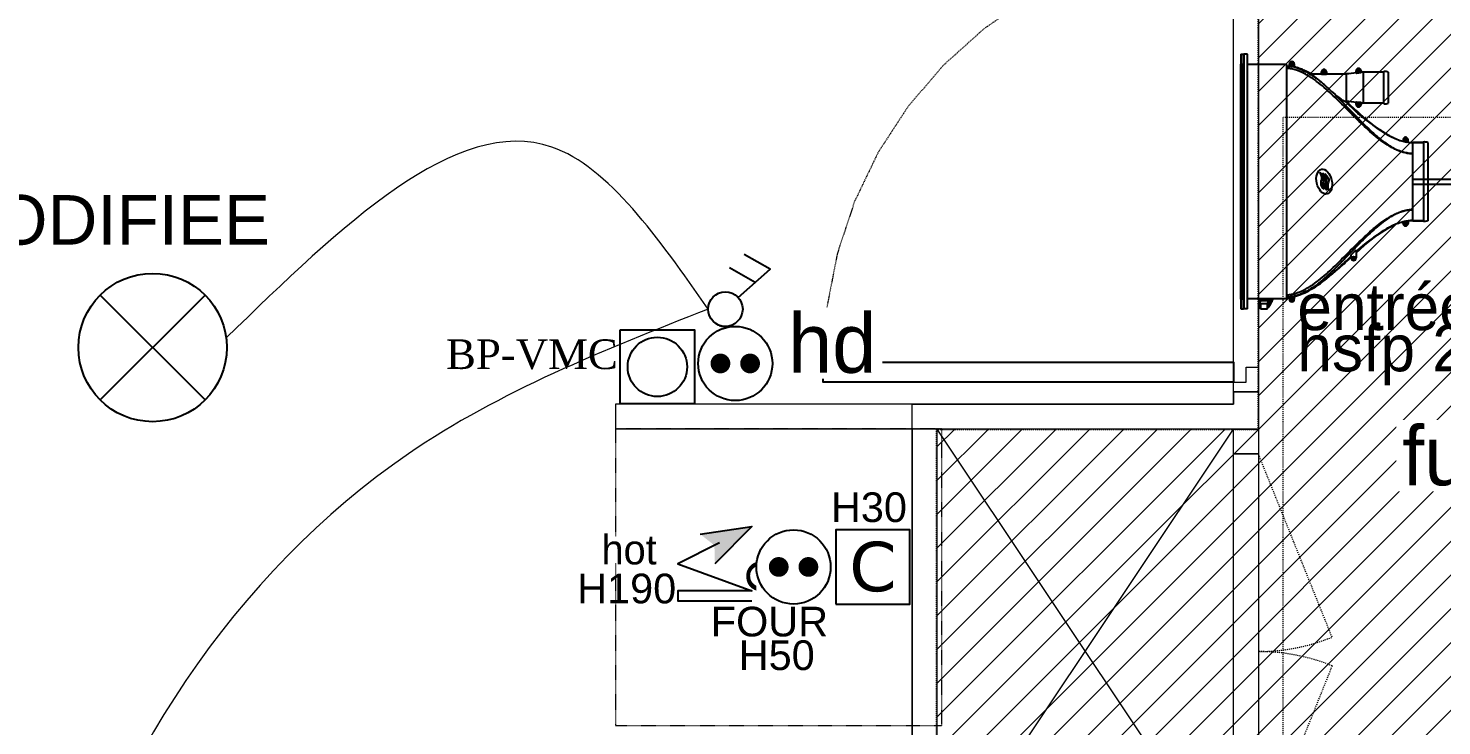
# Model space of a CAD drawing. Header units: centimetres. Extents: x 2191 to 12545, y -680 to 18662.
# Drawn here: x 8549.7 to 8835.6, y 9206.3 to 9347.4 of the extents above; entities that cross this region are included whole.
import ezdxf

# ---------------------------------------------------------------- set-up
doc = ezdxf.new("R2010")
doc.units = ezdxf.units.CM
for name, pattern in [('Style de ligne -1', [0.41664, 0.20828, -0.20836]), ('Style de ligne -13', [0.147638, 0.098425, -0.049213]), ('Style de ligne -18', [0.164042, 0.054681, -0.109361]), ('VW-01', [0.41656, 0.20828, -0.20828])]:
    doc.linetypes.add(name, pattern=pattern)
for name, color, linetype in [('B Faux plafonds', 252, 'Continuous'), ('B Faux plafonds_Hatch', 252, 'Continuous'), ('B Général', 252, 'Continuous'), ('C ANNOTATIONS-prestations', 252, 'Continuous'), ('C ANNOTATIONS-texte', 252, 'Continuous'), ('D SURFACES-shab', 252, 'Continuous'), ('prlm-CHAUFF', 4, 'Continuous'), ('prlm-VMC', 93, 'Continuous')]:
    doc.layers.add(name, color=color, linetype=linetype)
doc.layers.add('prlm-ELEC-CFO', color=1, linetype='Continuous', lineweight=25)
doc.layers.add('prlm-ELEC-SSI', color=6, linetype='Continuous', lineweight=25)
doc.styles.add('Arial', font='arial.ttf')
doc.styles.add('Eurostile', font='Eurosti.TTF')
doc.styles.add('prlm-elec-cfo', font='comic.ttf', dxfattribs={"height": 12})
doc.styles.add('prlm-elec-ssi', font='comic.ttf', dxfattribs={"height": 12})
doc.styles.add('prlm-vmc', font='pala.ttf', dxfattribs={"height": 14})
doc.styles.get("Standard").update_dxf_attribs({"font": 'isocp.shx', "height": 15})

# ---------------------------------------------------------------- blocks, each defined once
blk = doc.blocks.new('xi.PTCE')
at = {"layer": 'prlm-ELEC-CFO', "color": 0}
for points in [[(-10.61, 10.61), (10.61, -10.61)], [(10.61, 10.61), (-10.61, -10.61)]]:
    blk.add_lwpolyline(points, dxfattribs=at)
at = {"layer": 'prlm-ELEC-CFO', "color": 0, "linetype": 'ByBlock'}
blk.add_circle((0, 0), 15, dxfattribs=at)
blk = doc.blocks.new('xi.SF32')
at = {"layer": 'prlm-ELEC-CFO', "color": 0, "flags": 128}
blk.add_lwpolyline([(-7.5, -7.5), (7.5, -7.5), (7.5, 7.5), (-7.5, 7.5)], close=True, dxfattribs=at)
at = {"layer": 'prlm-ELEC-CFO', "color": 0, "linetype": 'ByBlock', "insert": (0, 0), "char_height": 10, "width": 11.36, "attachment_point": 5}
blk.add_mtext('{\\fVerdana|b0|i0|c0|p34;C}', dxfattribs=at)
blk = doc.blocks.new('xi.PCS')
at = {"color": 0, "lineweight": 5}
blk.add_wipeout([(-7.5, -7.5), (7.5, -7.5), (7.5, 7.5), (-7.5, 7.5)], dxfattribs=at).dxf.layer = 'prlm-ELEC-CFO'
at = {"layer": 'prlm-ELEC-CFO', "color": 0, "linetype": 'ByBlock', "lineweight": 5, "const_width": 2}
for points in [[(-4, 0, 1), (-2, 0, 1)], [(2, 0, 1), (4, 0, 1)]]:
    blk.add_lwpolyline(points, format="xyb", close=True, dxfattribs=at)
at = {"layer": 'prlm-ELEC-CFO', "color": 0, "linetype": 'ByBlock', "lineweight": -2}
blk.add_circle((0, 0), 7.5, dxfattribs=at)
blk = doc.blocks.new('xi.hot')
at = {"layer": 'prlm-ELEC-CFO', "lineweight": 5}
blk.add_hatch(color=0, dxfattribs=at).paths.add_polyline_path([(-3, 6), (-0.1, 3.7), (0, 0), (7.5, 7.5)])
at = {"layer": 'prlm-ELEC-CFO', "color": 0}
for points in [[(-3, 6), (7.5, 7.5), (0, 0)], [(0.95, 4.23), (-7.5, 0), (7.5, -5.5), (-7.5, -5.5), (-7.5, -7.5), (7.5, -7.5)]]:
    blk.add_lwpolyline(points, dxfattribs=at)
blk = doc.blocks.new('xi.PCHD')
at = {"color": 0, "lineweight": 5}
blk.add_wipeout([(-7.5, -7.5), (7.5, -7.5), (7.5, 7.5), (-7.5, 7.5)], dxfattribs=at).dxf.layer = 'prlm-ELEC-CFO'
at = {"layer": 'prlm-ELEC-CFO', "color": 0, "linetype": 'ByBlock', "lineweight": 5, "const_width": 2}
for points in [[(-4, 0, 1), (-2, 0, 1)], [(2, 0, 1), (4, 0, 1)]]:
    blk.add_lwpolyline(points, format="xyb", close=True, dxfattribs=at)
at = {"layer": 'prlm-ELEC-CFO', "color": 0, "linetype": 'ByBlock', "lineweight": -2}
blk.add_circle((0, 0), 7.5, dxfattribs=at)
blk = doc.blocks.new('xi.DA')
at = {"layer": 'prlm-ELEC-CFO', "color": 0}
for points in [[(0.61, -1.67), (7.04, 4.05), (1.81, 7.01)], [(4.05, 1.39), (-1.17, 4.34)]]:
    blk.add_lwpolyline(points, dxfattribs=at)
blk.add_circle((-2, -4), 3.5, dxfattribs=at)
blk = doc.blocks.new('xi.bp-vmc-cui')
at = {"layer": 'prlm-VMC', "color": 0, "linetype": 'ByBlock', "lineweight": -2, "flags": 128}
blk.add_lwpolyline([(-7.5, 7.5), (7.5, 7.5), (7.5, -7.5), (-7.5, -7.5)], close=True, dxfattribs=at)
at = {"layer": 'prlm-VMC', "color": 0, "linetype": 'ByBlock', "lineweight": -2}
blk.add_circle((0, 0), 6, dxfattribs=at)
blk = doc.blocks.new('Cuisson')
at = {"layer": 'B Général', "color": 7, "linetype": 'Style de ligne -13', "lineweight": 5, "flags": 128}
blk.add_lwpolyline([(-30, 30), (-30, 36), (30, 36), (30, 30)], dxfattribs=at)
blk.add_lwpolyline([(-30, 30), (30, 30), (30, -30), (-30, -30)], close=True, dxfattribs=at)
at = {"layer": 'B Général', "color": 7, "insert": (0, 0), "char_height": 7.06, "attachment_point": 5, "line_spacing_factor": 0.894142, "style": 'Eurostile'}
blk.add_mtext('C', dxfattribs=at)
blk = doc.blocks.new('PL 60.90')
at = {"layer": 'B Général', "color": 7, "linetype": 'Continuous', "lineweight": 5}
for p, q in [((-42.5, 42.83), (47.5, -17.27)), ((47.5, 42.73), (-42.5, -17.27))]:
    blk.add_line(p, q, dxfattribs=at)
at = {"layer": 'B Général', "color": 7, "linetype": 'Style de ligne -1', "lineweight": 5}
for p, q in [((-0.39, -37.19), (-37.5, -22.27)), ((5.39, -37.19), (42.5, -22.27))]:
    blk.add_line(p, q, dxfattribs=at)
at = {"layer": 'B Général', "color": 7, "linetype": 'Continuous', "lineweight": 5, "flags": 128}
for points in [[(47.5, -17.27), (47.5, 42.73), (-42.5, 42.73), (-42.5, -17.27)], [(-37.5, -17.27), (-37.5, -22.27), (-42.5, -22.27), (-42.5, -17.27)], [(47.5, -17.27), (47.5, -22.27), (42.5, -22.27), (42.5, -17.27)]]:
    blk.add_lwpolyline(points, close=True, dxfattribs=at)
at = {"layer": 'B Général', "color": 252, "linetype": 'Continuous', "lineweight": 5, "true_color": 0x888888, "flags": 128}
blk.add_lwpolyline([(42.5, -17.27), (42.5, -22.27), (-42.5, -22.27), (-42.5, -17.27)], close=True, dxfattribs=at)
at = {"layer": 'B Général', "color": 7, "linetype": 'Style de ligne -1', "lineweight": 5}
for centre, start, end in [((-37.5, -22.27), 338.1056, 0), ((42.5, -22.27), 180, 201.8944)]:
    blk.add_arc(centre, 40, start, end, dxfattribs=at)
at = {"layer": 'B Général', "color": 7, "insert": (-36.73, 22.1), "char_height": 7.059, "attachment_point": 1, "line_spacing_factor": 0.894142, "style": 'Eurostile'}
blk.add_mtext('PL', dxfattribs=at)
at = {"layer": 'C ANNOTATIONS-prestations', "insert": (-36.73, 10.61), "char_height": 4.706, "attachment_point": 4, "line_spacing_factor": 0.894142, "style": 'Eurostile'}
blk.add_mtext('60*90', dxfattribs=at)

msp = doc.modelspace()

# ---------------------------------------------------------------- hatches: boundary and pattern name
at = {"layer": 'B Faux plafonds_Hatch', "linetype": 'Continuous', "lineweight": 5, "true_color": 0xaaaaaa}
h = msp.add_hatch(dxfattribs=at)
h.set_pattern_fill('F_P__SOFFITE', color=253, style=0, pattern_type=2)
h.set_pattern_definition([(45, (8796.643, 9401.087), (-3.52778, 3.30729), [])])
h.paths.add_polyline_path([(8927.47, 9202.42), (9075.05, 9202.43), (9075.05, 9109.43), (8808.38, 9109.34), (8808.38, 9109.34), (8798.5, 9109.34), (8798.5, 9176.34), (8733.49, 9176.34), (8733.49, 9266.34), (8798.5, 9266.34), (8798.5, 9377.42), (8927.29, 9377.42)])

# ---------------------------------------------------------------- linework, layer by layer
at = {"layer": 'B Faux plafonds', "linetype": 'VW-01', "flags": 128}
msp.add_lwpolyline([(8927.47, 9202.42), (9075.05, 9202.43), (9075.05, 9109.43), (8808.38, 9109.34), (8808.38, 9109.34), (8798.5, 9109.34), (8798.5, 9176.34), (8733.49, 9176.34), (8733.49, 9266.34), (8798.5, 9266.34), (8798.5, 9377.42), (8927.29, 9377.42)], close=True, dxfattribs=at)
at = {"layer": 'B Général', "color": 7, "linetype": 'Continuous', "lineweight": 13}
for p, q in [((8793.5, 9273.84), (8793.5, 9271.34)), ((8798.5, 9273.84), (8798.5, 9266.34)), ((8793.5, 9271.34), (8668.49, 9271.34)), ((8798.5, 9266.34), (8668.49, 9266.34)), ((8728.49, 9266.34), (8728.49, 9176.34)), ((8733.49, 9266.34), (8733.49, 9176.34))]:
    msp.add_line(p, q, dxfattribs=at)
at = {"layer": 'B Général', "color": 7, "linetype": 'Continuous', "lineweight": 5}
for p, q in [((8793.5, 9273.84), (8793.5, 9271.34)), ((8793.5, 9273.84), (8798.5, 9273.84)), ((8798.5, 9273.84), (8798.5, 9266.34)), ((8668.49, 9271.34), (8668.49, 9266.34)), ((8793.5, 9271.34), (8668.49, 9271.34)), ((8728.49, 9266.34), (8668.49, 9266.34)), ((8728.49, 9266.34), (8728.49, 9176.34)), ((8733.49, 9266.34), (8733.49, 9176.34)), ((8798.5, 9266.34), (8733.49, 9266.34))]:
    msp.add_line(p, q, dxfattribs=at)
at = {"layer": 'B Général', "linetype": 'Style de ligne -18', "lineweight": 5, "flags": 128}
msp.add_lwpolyline([(8793.5, 9364.84), (8782.67, 9364.12), (8772.02, 9361.95), (8761.74, 9358.37), (8752, 9353.46), (8742.98, 9347.28), (8734.82, 9339.95), (8727.66, 9331.59), (8721.62, 9322.34), (8716.82, 9312.37), (8713.33, 9301.84), (8711.21, 9290.94), (8710.5, 9279.84)], dxfattribs=at)
at = {"layer": 'B Général', "color": 154, "linetype": 'VW-01', "lineweight": 5, "true_color": 0x0053a6, "flags": 128}
msp.add_lwpolyline([(8923.49, 9109.43), (8803.49, 9109.43), (8803.49, 9329.43), (8923.49, 9329.43)], close=True, dxfattribs=at)
at = {"layer": 'B Général', "flags": 128}
msp.add_lwpolyline([(8793.5, 9275.84), (8710.5, 9275.84), (8710.5, 9279.84), (8793.5, 9279.84)], close=True, dxfattribs=at)
at = {"layer": 'B Général', "color": 7, "linetype": 'Continuous', "lineweight": 5, "flags": 128}
msp.add_lwpolyline([(8793.5, 9273.84), (8793.5, 9275.84), (8796, 9275.84), (8796, 9278.84), (8798.5, 9278.84), (8798.5, 9273.84)], close=True, dxfattribs=at)
at = {"layer": 'D SURFACES-shab', "color": 1, "lineweight": 18, "true_color": 0xff0000, "flags": 128}
for points in [[(8429.69, 9115.32), (8714.5, 9115.32), (8714.5, 9176.34), (8728.49, 9176.34), (8728.49, 9206.35), (8728.49, 9206.35), (8728.49, 9271.34), (8793.5, 9271.34), (8793.5, 9692.42), (8429.69, 9692.42), (8429.69, 9301.42), (8429.69, 9301.42), (8429.69, 9235.32), (8429.69, 9235.32)], [(8798.5, 9176.34), (8798.5, 9109.4), (8927.38, 9109.33), (8927.38, 9377.42), (8798.5, 9377.42), (8798.5, 9266.34), (8733.49, 9266.34), (8733.49, 9176.34)]]:
    msp.add_lwpolyline(points, close=True, dxfattribs=at)
at = {"layer": 'prlm-CHAUFF', "ltscale": 50}
for p, q in [((8794.97, 9342.13), (8795.46, 9342.13)), ((8794.97, 9342.13), (8794.97, 9290.63)), ((8795.46, 9290.63), (8795.46, 9342.13)), ((8795.46, 9342.13), (8795.54, 9342.13)), ((8796.27, 9342.13), (8795.54, 9342.13)), ((8795.54, 9342.13), (8795.54, 9290.63)), ((8796.27, 9290.63), (8796.27, 9342.13)), ((8805.22, 9340.34), (8805.32, 9340.34)), ((8805.22, 9340.23), (8805.22, 9340.34)), ((8805.32, 9340.34), (8805.32, 9340.23)), ((8794.98, 9292.63), (8794.98, 9340.13)), ((8794.98, 9340.13), (8794.98, 9292.63)), ((8794.98, 9340.13), (8794.98, 9340.13)), ((8794.98, 9340.11), (8794.98, 9340.13)), ((8794.99, 9340.13), (8794.99, 9292.63)), ((8794.99, 9340.13), (8795.02, 9340.13)), ((8795.02, 9340.07), (8794.99, 9340.13)), ((8795.02, 9292.63), (8795.02, 9340.13)), ((8795.04, 9340.13), (8795.04, 9292.63)), ((8795.04, 9340.13), (8795.08, 9340.13)), ((8795.08, 9340.02), (8795.04, 9340.13)), ((8795.08, 9292.63), (8795.08, 9340.13)), ((8795.11, 9340.13), (8795.11, 9292.63)), ((8795.11, 9340.13), (8795.17, 9340.13)), ((8795.17, 9339.98), (8795.11, 9340.13)), ((8795.17, 9292.63), (8795.17, 9340.13)), ((8795.21, 9340.13), (8795.21, 9292.63)), ((8795.21, 9340.13), (8795.28, 9340.13)), ((8795.28, 9339.93), (8795.21, 9340.13)), ((8795.28, 9292.63), (8795.28, 9340.13)), ((8804.27, 9340.08), (8796.27, 9340.08)), ((8804.27, 9292.68), (8804.27, 9340.08)), ((8804.69, 9339.74), (8804.77, 9339.74)), ((8804.77, 9339.74), (8804.77, 9340.18)), ((8805.12, 9340.13), (8805.12, 9340.23)), ((8805.12, 9340.23), (8805.22, 9340.23)), ((8805.22, 9340.13), (8805.12, 9340.13)), ((8805.22, 9340.03), (8805.22, 9340.13)), ((8805.32, 9340.03), (8805.22, 9340.03)), ((8805.32, 9340.23), (8805.43, 9340.23)), ((8805.43, 9340.13), (8805.32, 9340.13)), ((8805.32, 9340.13), (8805.32, 9340.03)), ((8805.43, 9340.23), (8805.43, 9340.13)), ((8805.77, 9340.18), (8805.77, 9339.57)), ((8809.15, 9338.18), (8811.27, 9338.18)), ((8809.15, 9338.18), (8811.27, 9338.18)), ((8811.27, 9338.03), (8811.27, 9338.58)), ((8812.27, 9338.03), (8811.27, 9338.03)), ((8811.62, 9338.63), (8811.72, 9338.63)), ((8811.62, 9338.53), (8811.62, 9338.63)), ((8811.72, 9338.53), (8811.62, 9338.53)), ((8811.72, 9338.74), (8811.82, 9338.74)), ((8811.72, 9338.63), (8811.72, 9338.74)), ((8811.72, 9338.43), (8811.72, 9338.53)), ((8811.82, 9338.43), (8811.72, 9338.43)), ((8811.82, 9338.74), (8811.82, 9338.63)), ((8811.82, 9338.63), (8811.93, 9338.63)), ((8811.93, 9338.53), (8811.82, 9338.53)), ((8811.82, 9338.53), (8811.82, 9338.43)), ((8811.93, 9338.63), (8811.93, 9338.53)), ((8812.27, 9338.58), (8812.27, 9338.03)), ((8812.27, 9338.18), (8816.27, 9338.18)), ((8812.27, 9338.18), (8816.27, 9338.18)), ((8816.27, 9338.18), (8816.27, 9332.58)), ((8818.27, 9338.23), (8818.27, 9338.78)), ((8818.33, 9338.23), (8818.27, 9338.23)), ((8819.27, 9338.35), (8818.33, 9338.23)), ((8818.62, 9338.73), (8818.62, 9338.83)), ((8818.62, 9338.83), (8818.72, 9338.83)), ((8818.72, 9338.73), (8818.62, 9338.73)), ((8818.72, 9338.94), (8818.82, 9338.94)), ((8818.72, 9338.83), (8818.72, 9338.94)), ((8818.72, 9338.63), (8818.72, 9338.73)), ((8818.82, 9338.63), (8818.72, 9338.63)), ((8818.82, 9338.94), (8818.82, 9338.83)), ((8818.82, 9338.83), (8818.93, 9338.83)), ((8818.82, 9338.73), (8818.82, 9338.63)), ((8818.93, 9338.73), (8818.82, 9338.73)), ((8818.93, 9338.83), (8818.93, 9338.73)), ((8819.27, 9338.78), (8819.27, 9338.35)), ((8819.77, 9332.23), (8819.77, 9338.53)), ((8823.87, 9338.53), (8819.77, 9338.53)), ((8823.87, 9338.53), (8819.77, 9338.53)), ((8823.87, 9332.13), (8823.87, 9338.63)), ((8824.77, 9338.53), (8824.77, 9332.23)), ((8816.12, 9332.58), (8816.27, 9332.58)), ((8816.12, 9332.58), (8818.27, 9330.51)), ((8818.27, 9330.51), (8816.12, 9332.58)), ((8816.12, 9332.58), (8816.27, 9332.58)), ((8818.27, 9332.53), (8818.33, 9332.53)), ((8818.27, 9331.98), (8818.27, 9332.53)), ((8818.33, 9332.53), (8819.27, 9332.42)), ((8818.62, 9331.93), (8818.62, 9332.03)), ((8818.62, 9332.03), (8818.72, 9332.03)), ((8818.72, 9331.93), (8818.62, 9331.93)), ((8818.72, 9332.14), (8818.82, 9332.14)), ((8818.72, 9332.03), (8818.72, 9332.14)), ((8818.72, 9331.83), (8818.72, 9331.93)), ((8818.82, 9331.83), (8818.72, 9331.83)), ((8818.82, 9332.14), (8818.82, 9332.03)), ((8818.82, 9332.03), (8818.93, 9332.03)), ((8818.93, 9331.93), (8818.82, 9331.93)), ((8818.82, 9331.93), (8818.82, 9331.83)), ((8818.93, 9332.03), (8818.93, 9331.93)), ((8819.27, 9332.42), (8819.27, 9331.98)), ((8823.87, 9332.23), (8819.77, 9332.23)), ((8823.87, 9332.23), (8819.77, 9332.23)), ((8824.75, 9325.79), (8824.75, 9325.79)), ((8827.77, 9324.84), (8827.77, 9324.54)), ((8827.77, 9324.54), (8828.45, 9324.34)), ((8828.12, 9324.79), (8828.12, 9324.89)), ((8828.12, 9324.89), (8828.22, 9324.89)), ((8828.22, 9324.79), (8828.12, 9324.79)), ((8828.22, 9325), (8828.32, 9325)), ((8828.22, 9324.89), (8828.22, 9325)), ((8828.22, 9324.68), (8828.22, 9324.79)), ((8828.32, 9324.68), (8828.22, 9324.68)), ((8828.32, 9325), (8828.32, 9324.89)), ((8828.32, 9324.89), (8828.43, 9324.89)), ((8828.32, 9324.79), (8828.32, 9324.68)), ((8828.43, 9324.79), (8828.32, 9324.79)), ((8828.43, 9324.89), (8828.43, 9324.79)), ((8828.77, 9324.29), (8828.45, 9324.34)), ((8828.77, 9324.29), (8828.77, 9324.84)), ((8829.77, 9322.05), (8829.77, 9324.28)), ((8831.87, 9324.28), (8829.77, 9324.28)), ((8829.77, 9324.28), (8831.87, 9324.28)), ((8831.87, 9324.38), (8831.87, 9308.38)), ((8832.77, 9324.28), (8832.77, 9308.48)), ((8829.77, 9310.71), (8829.77, 9322.05)), ((8829.77, 9316.88), (8852.36, 9316.88)), ((8829.77, 9315.88), (8851.36, 9315.88)), ((8829.77, 9308.48), (8829.77, 9310.71)), ((8824.75, 9306.98), (8824.75, 9307)), ((8825.29, 9307.26), (8825.29, 9307.29)), ((8827.77, 9308.22), (8828.45, 9308.43)), ((8827.77, 9307.92), (8827.77, 9308.22)), ((8828.12, 9307.87), (8828.12, 9307.97)), ((8828.12, 9307.97), (8828.22, 9307.97)), ((8828.22, 9307.87), (8828.12, 9307.87)), ((8828.22, 9308.08), (8828.32, 9308.08)), ((8828.22, 9307.97), (8828.22, 9308.08)), ((8828.22, 9307.77), (8828.22, 9307.87)), ((8828.32, 9307.77), (8828.22, 9307.77)), ((8828.32, 9308.08), (8828.32, 9307.97)), ((8828.32, 9307.97), (8828.43, 9307.97)), ((8828.32, 9307.87), (8828.32, 9307.77)), ((8828.43, 9307.87), (8828.32, 9307.87)), ((8828.43, 9307.97), (8828.43, 9307.87)), ((8828.45, 9308.43), (8828.77, 9308.48)), ((8828.77, 9308.48), (8828.77, 9307.92)), ((8831.87, 9308.48), (8829.77, 9308.48)), ((8829.77, 9308.48), (8831.87, 9308.48)), ((8817.27, 9301.56), (8818.27, 9302.56)), ((8817.27, 9300.94), (8817.27, 9301.56)), ((8817.62, 9300.89), (8817.62, 9300.99)), ((8817.62, 9300.99), (8817.72, 9300.99)), ((8817.72, 9300.89), (8817.62, 9300.89)), ((8817.72, 9301.1), (8817.82, 9301.1)), ((8817.72, 9300.99), (8817.72, 9301.1)), ((8817.72, 9300.78), (8817.72, 9300.89)), ((8817.82, 9300.78), (8817.72, 9300.78)), ((8817.82, 9301.1), (8817.82, 9300.99)), ((8817.82, 9300.99), (8817.93, 9300.99)), ((8817.93, 9300.89), (8817.82, 9300.89)), ((8817.82, 9300.89), (8817.82, 9300.78)), ((8817.93, 9300.99), (8817.93, 9300.89)), ((8818.27, 9302.56), (8818.27, 9300.94)), ((8794.98, 9292.63), (8794.98, 9292.65)), ((8794.98, 9292.63), (8794.98, 9292.63)), ((8794.99, 9292.63), (8795.02, 9292.7)), ((8795.02, 9292.63), (8794.99, 9292.63)), ((8795.04, 9292.63), (8795.08, 9292.74)), ((8795.08, 9292.63), (8795.04, 9292.63)), ((8795.11, 9292.63), (8795.17, 9292.79)), ((8795.17, 9292.63), (8795.11, 9292.63)), ((8795.21, 9292.63), (8795.28, 9292.83)), ((8795.28, 9292.63), (8795.21, 9292.63)), ((8804.27, 9292.68), (8796.27, 9292.68)), ((8798.87, 9292.59), (8798.78, 9292.5)), ((8798.78, 9292.5), (8798.87, 9292.41)), ((8798.87, 9292.34), (8798.78, 9292.25)), ((8798.78, 9292.25), (8798.87, 9292.16)), ((8798.84, 9292.2), (8798.78, 9292.15)), ((8798.78, 9292.15), (8798.85, 9292.08)), ((8798.87, 9292.11), (8798.78, 9292.02)), ((8798.78, 9292.02), (8798.87, 9291.93)), ((8798.84, 9291.96), (8798.78, 9291.9)), ((8798.78, 9291.9), (8798.86, 9291.83)), ((8798.87, 9291.84), (8798.78, 9291.75)), ((8798.78, 9291.75), (8798.87, 9291.66)), ((8798.85, 9291.68), (8798.78, 9291.61)), ((8798.84, 9292.68), (8798.87, 9292.65)), ((8798.87, 9292.68), (8798.87, 9292.32)), ((8798.87, 9292.32), (8800.69, 9292.32)), ((8798.87, 9291.74), (8798.87, 9292.32)), ((8798.87, 9291.74), (8798.88, 9291.74)), ((8798.87, 9290.72), (8798.87, 9291.74)), ((8798.88, 9291.74), (8800.32, 9291.74)), ((8798.92, 9291.67), (8798.88, 9291.74)), ((8800.32, 9291.74), (8800.29, 9291.67)), ((8800.32, 9291.74), (8800.69, 9292.32)), ((8800.52, 9291.85), (8800.74, 9292.18)), ((8801.06, 9291.97), (8800.6, 9291.97)), ((8800.63, 9292.03), (8801.13, 9292.03)), ((8800.69, 9292.32), (8800.94, 9292.68)), ((8800.71, 9291.37), (8801.06, 9291.97)), ((8800.74, 9292.18), (8800.75, 9292.2)), ((8800.75, 9292.2), (8801.08, 9292.68)), ((8801.1, 9291.95), (8800.75, 9291.34)), ((8801.06, 9291.97), (8801.1, 9291.95)), ((8801.13, 9292.03), (8801.17, 9292.05)), ((8801.13, 9292.03), (8801.13, 9292.03)), ((8804.69, 9293.02), (8804.77, 9293.02)), ((8804.77, 9292.58), (8804.77, 9293.02)), ((8805.12, 9292.53), (8805.12, 9292.63)), ((8805.12, 9292.63), (8805.22, 9292.63)), ((8805.22, 9292.53), (8805.12, 9292.53)), ((8805.22, 9292.74), (8805.32, 9292.74)), ((8805.22, 9292.63), (8805.22, 9292.74)), ((8805.22, 9292.43), (8805.22, 9292.53)), ((8805.32, 9292.43), (8805.22, 9292.43)), ((8805.32, 9292.74), (8805.32, 9292.63)), ((8805.32, 9292.63), (8805.43, 9292.63)), ((8805.43, 9292.53), (8805.32, 9292.53)), ((8805.32, 9292.53), (8805.32, 9292.43)), ((8805.43, 9292.63), (8805.43, 9292.53)), ((8805.77, 9293.19), (8805.77, 9292.58)), ((8794.97, 9290.63), (8795.46, 9290.63)), ((8795.54, 9290.63), (8795.46, 9290.63)), ((8796.27, 9290.63), (8795.54, 9290.63)), ((8798.87, 9291.65), (8798.78, 9291.56)), ((8798.78, 9291.61), (8798.81, 9291.59)), ((8798.78, 9291.56), (8798.87, 9291.47)), ((8798.87, 9291.48), (8798.78, 9291.4)), ((8798.78, 9291.4), (8798.87, 9291.31)), ((8798.82, 9291.36), (8798.78, 9291.33)), ((8798.86, 9291.33), (8798.78, 9291.25)), ((8798.78, 9291.33), (8798.82, 9291.29)), ((8798.78, 9291.25), (8798.87, 9291.16)), ((8798.85, 9291.19), (8798.78, 9291.13)), ((8798.78, 9291.13), (8798.87, 9291.04)), ((8798.8, 9291.11), (8798.78, 9291.09)), ((8798.78, 9291.09), (8798.82, 9291.06)), ((8798.84, 9291.07), (8798.78, 9291.02)), ((8798.78, 9291.02), (8798.87, 9290.93)), ((8798.83, 9290.98), (8798.78, 9290.94)), ((8798.78, 9290.94), (8798.87, 9290.85)), ((8798.82, 9290.9), (8798.78, 9290.87)), ((8798.78, 9290.87), (8798.87, 9290.78)), ((8798.81, 9290.85), (8798.78, 9290.83)), ((8798.78, 9290.83), (8798.87, 9290.74)), ((8798.88, 9290.72), (8798.87, 9290.72)), ((8798.92, 9290.67), (8798.88, 9290.72)), ((8798.92, 9291.67), (8798.92, 9290.67)), ((8800.29, 9291.67), (8798.92, 9291.67)), ((8798.92, 9290.67), (8800.29, 9290.67)), ((8800.74, 9291.32), (8800.52, 9290.99)), ((8800.53, 9291.37), (8800.71, 9291.37)), ((8800.7, 9291.36), (8800.53, 9291.36)), ((8800.53, 9291.1), (8800.7, 9291.36)), ((8800.7, 9291.36), (8800.71, 9291.37)), ((8800.74, 9291.32), (8800.7, 9291.36)), ((8800.75, 9291.34), (8800.71, 9291.37)), ((8800.75, 9291.34), (8800.74, 9291.32))]:
    msp.add_line(p, q, dxfattribs=at)
for centre, radius in [((8805.27, 9340.18), 0.3), ((8805.27, 9340.18), 0.25), ((8811.77, 9338.58), 0.3), ((8811.77, 9338.58), 0.25), ((8818.77, 9338.78), 0.3), ((8818.77, 9338.78), 0.25), ((8818.77, 9331.98), 0.3), ((8818.77, 9331.98), 0.25), ((8828.27, 9324.84), 0.3), ((8828.27, 9324.84), 0.25), ((8828.27, 9307.92), 0.3), ((8828.27, 9307.92), 0.25), ((8817.77, 9300.94), 0.3), ((8817.77, 9300.94), 0.25), ((8805.27, 9292.58), 0.3), ((8805.27, 9292.58), 0.25)]:
    msp.add_circle(centre, radius, dxfattribs=at)
for centre, radius, start, end in [((8805.27, 9340.18), 0.5, 0, 180), ((8802.91, 9327.79), 12.12, 73.7263, 76.3852), ((8795.5, 9318.86), 23.65, 46.4099, 54.7501), ((8811.77, 9338.58), 0.5, 0, 180), ((8818.77, 9338.78), 0.5, 0, 180), ((8824.11, 9336.65), 2, 70.5755, 96.7441), ((8824.11, 9336.65), 2, 70.5755, 96.7441), ((8836.32, 9361.12), 35.1, 225.7111, 229.5265), ((8818.77, 9331.98), 0.5, 180, 0), ((8824.11, 9334.12), 2, 263.2559, 289.4245), ((8824.11, 9334.12), 2, 263.2559, 289.4245), ((8826.38, 9338.89), 11.66, 225.9701, 230.4245), ((8826.6, 9339.14), 11.99, 226.0326, 230.3619), ((8844.34, 9359.52), 39, 229.3887, 239.86), ((8844.34, 9359.52), 39, 229.3887, 239.8601), ((8834.44, 9343.3), 20.01, 241.0483, 242.7983), ((8834.44, 9343.3), 20.01, 241.0482, 242.7982), ((8830.74, 9335.9), 11.74, 242.3321, 255.441), ((8830.6, 9335.54), 11.35, 242.1374, 255.6929), ((8828.27, 9324.84), 0.5, 0, 180), ((8829.78, 9332.05), 7.77, 262.5456, 269.9423), ((8829.78, 9332.1), 7.82, 262.5763, 269.9264), ((8829.76, 9331.45), 7.17, 262.0923, 263.5448), ((8829.76, 9331.45), 7.17, 263.9053, 270.1157), ((8832.11, 9322.4), 2, 70.5755, 96.7441), ((8832.11, 9322.4), 2, 70.5755, 96.7441), ((8844.34, 9273.25), 39, 120.1399, 130.6113), ((8844.34, 9273.25), 39, 122.5506, 130.6113), ((8831.26, 9295.28), 13.43, 102.9954, 126.0824), ((8834.44, 9289.46), 20.01, 117.2018, 118.9518), ((8830.6, 9297.23), 11.35, 104.4106, 117.8626), ((8828.27, 9307.92), 0.5, 180, 0), ((8829.78, 9300.71), 7.77, 90.0577, 97.4544), ((8829.78, 9300.66), 7.82, 90.0736, 97.4237), ((8829.76, 9301.27), 7.25, 89.9215, 97.8382), ((8832.11, 9310.37), 2, 263.2559, 289.4245), ((8832.11, 9310.37), 2, 263.2559, 289.4245), ((8817.77, 9300.94), 0.5, 180, 0), ((8826.38, 9293.87), 11.66, 129.5755, 134.0299), ((8826.6, 9293.62), 11.99, 129.6381, 133.9674), ((8801.38, 9291.66), 0.448, 124.6713, 135.4982), ((8801.73, 9291.63), 0.703, 143.033, 152.9325), ((8790.24, 9298.1), 12.5, 331.3177, 331.5903), ((8789.39, 9298.62), 13.43, 332.115, 333.7632), ((8789.04, 9298.74), 13.85, 331.9182, 334.0515), ((8805.27, 9292.58), 0.5, 180, 0), ((8790.24, 9298.1), 12.5, 323.7494, 325.0637), ((8801.19, 9290.5), 0.836, 144.1326, 149.2425)]:
    msp.add_arc(centre, radius, start, end, dxfattribs=at)
msp.add_ellipse((8811.82, 9316.38), major_axis=(0.57, -2.49), ratio=0.600775, dxfattribs=at)
for points, knots in [([(8804.27, 9339.77), (8804.55, 9339.76), (8804.83, 9339.73), (8805.47, 9339.63), (8805.83, 9339.55), (8806.88, 9339.22), (8807.56, 9338.92), (8808.87, 9338.21), (8809.49, 9337.8), (8810.68, 9336.94), (8811.25, 9336.48), (8811.81, 9336)], [0.0331631, 0.0331631, 0.0331631, 0.0331631, 0.125, 0.125, 0.25, 0.25, 0.5, 0.5, 0.75, 0.75, 1, 1, 1, 1]), ([(8829.77, 9322.05), (8829.6, 9322.05), (8829.43, 9322.06), (8829.1, 9322.08), (8828.93, 9322.1), (8828.42, 9322.18), (8828.09, 9322.25), (8827.44, 9322.43), (8827.12, 9322.54), (8826.49, 9322.79), (8826.18, 9322.93), (8825.28, 9323.38), (8824.71, 9323.73), (8823.61, 9324.46), (8823.09, 9324.85), (8821.54, 9326.07), (8820.57, 9326.95), (8818.67, 9328.77), (8817.73, 9329.7), (8815.88, 9331.57), (8814.95, 9332.5), (8813.05, 9334.33), (8812.08, 9335.22), (8810.55, 9336.46), (8810.03, 9336.86), (8809.21, 9337.41), (8808.93, 9337.59), (8808.37, 9337.93), (8808.08, 9338.1), (8807.19, 9338.55), (8806.58, 9338.81), (8805.63, 9339.08), (8805.31, 9339.15), (8804.75, 9339.24), (8804.51, 9339.26), (8804.27, 9339.27)], [0, 0, 0, 0, 0.015625, 0.015625, 0.03125, 0.03125, 0.0625, 0.0625, 0.09375, 0.09375, 0.125, 0.125, 0.1875, 0.1875, 0.25, 0.25, 0.375, 0.375, 0.5, 0.5, 0.625, 0.625, 0.75, 0.75, 0.8125, 0.8125, 0.84375, 0.84375, 0.875, 0.875, 0.9375, 0.9375, 0.96875, 0.96875, 0.9907189, 0.9907189, 0.9907189, 0.9907189]), ([(8805.77, 9339.57), (8806.07, 9339.5), (8806.36, 9339.42), (8806.8, 9339.28), (8806.95, 9339.23), (8807.24, 9339.12), (8807.38, 9339.06), (8807.8, 9338.88), (8808.08, 9338.75), (8808.62, 9338.48), (8808.89, 9338.33), (8809.15, 9338.18)], [0, 0, 0, 0, 0.25, 0.25, 0.375, 0.375, 0.5, 0.5, 0.75, 0.75, 1, 1, 1, 1]), ([(8809.15, 9338.18), (8808.87, 9338.34), (8808.59, 9338.5), (8808.01, 9338.78), (8807.72, 9338.92), (8807.13, 9339.16), (8806.82, 9339.27), (8806.44, 9339.39), (8806.37, 9339.41), (8806.3, 9339.43)], [0, 0, 0, 0, 0.25, 0.25, 0.5, 0.5, 0.75, 0.75, 0.8062429, 0.8062429, 0.8062429, 0.8062429]), ([(8813.54, 9334.42), (8814.78, 9333.23), (8815.98, 9331.98), (8818.37, 9329.48), (8819.57, 9328.23), (8821.45, 9326.45), (8822.08, 9325.87), (8823.41, 9324.77), (8824.09, 9324.25), (8825.19, 9323.54), (8825.56, 9323.31), (8826.34, 9322.9), (8826.75, 9322.72), (8827.58, 9322.4), (8828.01, 9322.28), (8828.67, 9322.14), (8828.89, 9322.11), (8829.22, 9322.08), (8829.33, 9322.07), (8829.55, 9322.06), (8829.66, 9322.05), (8829.77, 9322.05)], [0, 0, 0, 0, 0.25, 0.25, 0.5, 0.5, 0.625, 0.625, 0.75, 0.75, 0.8125, 0.8125, 0.875, 0.875, 0.9375, 0.9375, 0.96875, 0.96875, 0.984375, 0.984375, 1, 1, 1, 1]), ([(8813.54, 9334.42), (8813.8, 9334.19), (8814.06, 9333.97), (8814.58, 9333.55), (8814.82, 9333.36), (8815.3, 9333.02), (8815.52, 9332.87), (8815.81, 9332.71), (8815.89, 9332.66), (8816.03, 9332.6), (8816.09, 9332.58), (8816.12, 9332.58)], [0, 0, 0, 0, 0.25, 0.25, 0.5, 0.5, 0.75, 0.75, 0.875, 0.875, 1, 1, 1, 1]), ([(8825.73, 9325.28), (8825.4, 9325.44), (8824.69, 9325.81), (8823.63, 9326.46), (8822.54, 9327.21), (8821.46, 9328.04), (8820.38, 9328.92), (8819.09, 9330.03), (8817.74, 9331.24), (8816.71, 9332.19), (8816.27, 9332.58)], [0.1568082, 0.1568082, 0.1568082, 0.1568082, 0.2305418, 0.3149874, 0.4025619, 0.4929385, 0.5856877, 0.6803551, 0.8317746, 0.9509578, 0.9509578, 0.9509578, 0.9509578]), ([(8810.9, 9318.32), (8811.62, 9317.6), (8811.72, 9317.22), (8811.67, 9316.83), (8811.61, 9316.22), (8811.21, 9315.57), (8811.78, 9314.84)], [0, 0, 0, 0, 0.389075, 0.389075, 0.389075, 1, 1, 1, 1]), ([(8811.95, 9318.01), (8812.66, 9317.28), (8812.76, 9316.91), (8812.72, 9316.52), (8812.65, 9315.91), (8812.25, 9315.26), (8812.83, 9314.53)], [0, 0, 0, 0, 0.389075, 0.389075, 0.389075, 1, 1, 1, 1]), ([(8829.77, 9310.71), (8829.6, 9310.71), (8829.43, 9310.7), (8829.09, 9310.68), (8828.92, 9310.66), (8828.41, 9310.58), (8828.08, 9310.5), (8827.42, 9310.3), (8827.1, 9310.18), (8826.47, 9309.92), (8826.16, 9309.77), (8825.26, 9309.28), (8824.7, 9308.92), (8823.61, 9308.15), (8823.09, 9307.74), (8821.57, 9306.45), (8820.61, 9305.54), (8818.73, 9303.66), (8817.81, 9302.7), (8815.97, 9300.77), (8815.04, 9299.81), (8813.14, 9297.95), (8812.17, 9297.04), (8810.63, 9295.79), (8810.1, 9295.39), (8809.28, 9294.83), (8809, 9294.65), (8808.42, 9294.31), (8808.13, 9294.14), (8807.23, 9293.69), (8806.61, 9293.44), (8805.65, 9293.18), (8805.32, 9293.11), (8804.75, 9293.02), (8804.51, 9293), (8804.27, 9292.99)], [0, 0, 0, 0, 0.015625, 0.015625, 0.03125, 0.03125, 0.0625, 0.0625, 0.09375, 0.09375, 0.125, 0.125, 0.1875, 0.1875, 0.25, 0.25, 0.375, 0.375, 0.5, 0.5, 0.625, 0.625, 0.75, 0.75, 0.8125, 0.8125, 0.84375, 0.84375, 0.875, 0.875, 0.9375, 0.9375, 0.96875, 0.96875, 0.9908046, 0.9908046, 0.9908046, 0.9908046]), ([(8804.27, 9293.49), (8804.51, 9293.5), (8804.75, 9293.52), (8805.31, 9293.61), (8805.63, 9293.68), (8806.58, 9293.96), (8807.19, 9294.21), (8808.08, 9294.67), (8808.37, 9294.83), (8808.93, 9295.17), (8809.21, 9295.35), (8810.03, 9295.91), (8810.55, 9296.3), (8812.08, 9297.54), (8813.05, 9298.43), (8814.95, 9300.26), (8815.88, 9301.2), (8817.74, 9303.07), (8818.67, 9304), (8820.57, 9305.81), (8821.55, 9306.69), (8823.09, 9307.91), (8823.61, 9308.31), (8824.71, 9309.04), (8825.28, 9309.38), (8826.18, 9309.83), (8826.49, 9309.97), (8827.12, 9310.22), (8827.44, 9310.33), (8828.09, 9310.52), (8828.42, 9310.59), (8828.93, 9310.66), (8829.1, 9310.68), (8829.44, 9310.7), (8829.61, 9310.71), (8829.77, 9310.71)], [0.0092808, 0.0092808, 0.0092808, 0.0092808, 0.03125, 0.03125, 0.0625, 0.0625, 0.125, 0.125, 0.15625, 0.15625, 0.1875, 0.1875, 0.25, 0.25, 0.375, 0.375, 0.5, 0.5, 0.625, 0.625, 0.75, 0.75, 0.8125, 0.8125, 0.875, 0.875, 0.90625, 0.90625, 0.9375, 0.9375, 0.96875, 0.96875, 0.984375, 0.984375, 1, 1, 1, 1]), ([(8818.27, 9302), (8818.63, 9302.32), (8819.41, 9303.02), (8820.63, 9304.06), (8821.81, 9305), (8822.89, 9305.8), (8823.86, 9306.45), (8824.8, 9307.01), (8825.42, 9307.33), (8825.71, 9307.47)], [0.5730592, 0.5730592, 0.5730592, 0.5730592, 0.626259, 0.6884084, 0.7489718, 0.7930827, 0.8358988, 0.8773199, 0.9123747, 0.9123747, 0.9123747, 0.9123747]), ([(8805.77, 9293.19), (8806.06, 9293.26), (8806.35, 9293.34), (8806.91, 9293.52), (8807.19, 9293.63), (8808.02, 9293.97), (8808.55, 9294.24), (8809.57, 9294.82), (8810.07, 9295.14), (8811.05, 9295.81), (8811.52, 9296.17), (8812.92, 9297.27), (8813.82, 9298.05), (8815.56, 9299.65), (8816.42, 9300.47), (8817.27, 9301.29)], [0, 0, 0, 0, 0.0625, 0.0625, 0.125, 0.125, 0.25, 0.25, 0.375, 0.375, 0.5, 0.5, 0.75, 0.75, 1, 1, 1, 1]), ([(8809.82, 9294.98), (8809.98, 9295.08), (8810.48, 9295.4), (8811.29, 9295.98), (8812.26, 9296.72), (8813.23, 9297.51), (8814.31, 9298.43), (8815.5, 9299.48), (8816.52, 9300.41), (8817.11, 9300.95), (8817.27, 9301.09)], [0.1694223, 0.1694223, 0.1694223, 0.1694223, 0.1906001, 0.2339285, 0.2787061, 0.3247019, 0.3716424, 0.4351709, 0.4991397, 0.523565, 0.523565, 0.523565, 0.523565]), ([(8800.48, 9291.73), (8800.48, 9291.73), (8800.48, 9291.74), (8800.48, 9291.74), (8800.48, 9291.75), (8800.48, 9291.76), (8800.48, 9291.76), (8800.48, 9291.77), (8800.48, 9291.78), (8800.49, 9291.79), (8800.49, 9291.81), (8800.5, 9291.83), (8800.51, 9291.84), (8800.52, 9291.85)], [0, 0, 0, 0, 0.061789, 0.122374, 0.182441, 0.242697, 0.303842, 0.366548, 0.43144, 0.49908, 0.668346, 0.832646, 1, 1, 1, 1]), ([(8800.48, 9290.94), (8800.49, 9290.94), (8800.49, 9290.95), (8800.5, 9290.96), (8800.5, 9290.97), (8800.51, 9290.98), (8800.51, 9290.99), (8800.52, 9291.01), (8800.52, 9291.02), (8800.52, 9291.04), (8800.53, 9291.06), (8800.53, 9291.08), (8800.53, 9291.1), (8800.53, 9291.12), (8800.54, 9291.14), (8800.54, 9291.16), (8800.54, 9291.18), (8800.54, 9291.21), (8800.54, 9291.25), (8800.53, 9291.3), (8800.53, 9291.35), (8800.53, 9291.41), (8800.52, 9291.47), (8800.51, 9291.53), (8800.5, 9291.59), (8800.49, 9291.66), (8800.48, 9291.71), (8800.48, 9291.73)], [0.0304712, 0.0304712, 0.0304712, 0.0304712, 0.0599457, 0.0897682, 0.1195016, 0.1491541, 0.1787343, 0.2082505, 0.2377114, 0.2671256, 0.2965018, 0.3258487, 0.355175, 0.3844897, 0.4138015, 0.4431194, 0.4724522, 0.5018089, 0.5568669, 0.611863, 0.6668562, 0.7219052, 0.7770682, 0.8324028, 0.8879658, 0.9438132, 1, 1, 1, 1]), ([(8801.13, 9292.03), (8801.13, 9292.03), (8801.14, 9292.03), (8801.14, 9292.04), (8801.15, 9292.05), (8801.16, 9292.06), (8801.16, 9292.07), (8801.17, 9292.08), (8801.17, 9292.09), (8801.18, 9292.11), (8801.18, 9292.12), (8801.19, 9292.13), (8801.19, 9292.15), (8801.19, 9292.16), (8801.19, 9292.18), (8801.19, 9292.2), (8801.2, 9292.22), (8801.2, 9292.23), (8801.2, 9292.26), (8801.2, 9292.29), (8801.19, 9292.34), (8801.19, 9292.38), (8801.18, 9292.43), (8801.18, 9292.48), (8801.17, 9292.53), (8801.16, 9292.59), (8801.15, 9292.64), (8801.14, 9292.67), (8801.14, 9292.68)], [0, 0, 0, 0, 0.0300773, 0.0600539, 0.0899314, 0.1197114, 0.1493956, 0.1789856, 0.2084831, 0.2378898, 0.2672073, 0.2964374, 0.3255817, 0.3546421, 0.3836203, 0.4125181, 0.4413372, 0.4700795, 0.4987468, 0.5532579, 0.6080368, 0.6630958, 0.7184471, 0.7741027, 0.8300742, 0.8863734, 0.9430116, 0.9677174, 0.9677174, 0.9677174, 0.9677174]), ([(8801.18, 9292.68), (8801.18, 9292.67), (8801.18, 9292.66), (8801.19, 9292.64), (8801.2, 9292.61), (8801.2, 9292.58), (8801.21, 9292.55), (8801.21, 9292.52), (8801.22, 9292.49), (8801.22, 9292.46), (8801.22, 9292.44), (8801.23, 9292.41), (8801.23, 9292.39), (8801.23, 9292.36), (8801.23, 9292.34), (8801.23, 9292.32), (8801.24, 9292.3), (8801.24, 9292.27), (8801.24, 9292.24), (8801.23, 9292.21), (8801.23, 9292.17), (8801.22, 9292.15), (8801.21, 9292.12), (8801.21, 9292.1), (8801.19, 9292.08), (8801.18, 9292.06), (8801.17, 9292.05), (8801.17, 9292.05)], [0.053874, 0.053874, 0.053874, 0.053874, 0.0607104, 0.0907643, 0.1206402, 0.1503557, 0.1799287, 0.2093776, 0.238721, 0.2679778, 0.2971672, 0.3263086, 0.3554219, 0.3845269, 0.4136437, 0.4427926, 0.4719939, 0.5012681, 0.5562327, 0.6110034, 0.6657154, 0.7205017, 0.7754929, 0.8308166, 0.8865967, 0.9429527, 1, 1, 1, 1]), ([(8801.23, 9292.14), (8801.23, 9292.15), (8801.24, 9292.15), (8801.24, 9292.17), (8801.24, 9292.18), (8801.25, 9292.19), (8801.25, 9292.21), (8801.26, 9292.22), (8801.26, 9292.24), (8801.26, 9292.25), (8801.26, 9292.27), (8801.26, 9292.29), (8801.26, 9292.31), (8801.26, 9292.33), (8801.26, 9292.36), (8801.26, 9292.4), (8801.26, 9292.45), (8801.25, 9292.5), (8801.24, 9292.54), (8801.23, 9292.6), (8801.23, 9292.64), (8801.22, 9292.67), (8801.22, 9292.68)], [0.1059402, 0.1059402, 0.1059402, 0.1059402, 0.1359504, 0.1694868, 0.202886, 0.2361704, 0.2693627, 0.3024859, 0.3355633, 0.3686184, 0.401675, 0.434757, 0.4678887, 0.5010941, 0.5629781, 0.6246926, 0.6863942, 0.7482374, 0.8103737, 0.8729511, 0.9361135, 0.9654522, 0.9654522, 0.9654522, 0.9654522]), ([(8800.29, 9290.67), (8800.32, 9290.69), (8800.34, 9290.73), (8800.37, 9290.83), (8800.37, 9290.9), (8800.37, 9291.03), (8800.37, 9291.07), (8800.37, 9291.17), (8800.36, 9291.23), (8800.34, 9291.4), (8800.32, 9291.52), (8800.29, 9291.67)], [0, 0, 0, 0, 0.25, 0.25, 0.5, 0.5, 0.625, 0.625, 0.75, 0.75, 1, 1, 1, 1])]:
    msp.add_open_spline(points, degree=3, knots=knots, dxfattribs=at)
for points in [[(8805.77, 9339.57), (8805.44, 9339.65), (8805.11, 9339.7), (8804.77, 9339.74)], [(8818.27, 9338.39), (8817.61, 9338.3), (8816.94, 9338.18), (8816.27, 9338.18)], [(8818.27, 9338.39), (8817.61, 9338.3), (8816.94, 9338.18), (8816.27, 9338.18)], [(8819.77, 9338.53), (8819.61, 9338.53), (8819.44, 9338.52), (8819.27, 9338.51)], [(8819.77, 9338.53), (8819.61, 9338.53), (8819.44, 9338.52), (8819.27, 9338.51)], [(8818.27, 9332.37), (8817.61, 9332.47), (8816.94, 9332.58), (8816.27, 9332.58)], [(8818.27, 9332.37), (8817.61, 9332.47), (8816.94, 9332.58), (8816.27, 9332.58)], [(8819.77, 9332.23), (8819.61, 9332.23), (8819.44, 9332.24), (8819.27, 9332.25)], [(8819.77, 9332.23), (8819.61, 9332.23), (8819.44, 9332.24), (8819.27, 9332.25)], [(8811.32, 9316.93), (8811.36, 9317.32), (8811.26, 9317.7), (8810.9, 9318.32)], [(8811.44, 9318.16), (8812.15, 9317.44), (8812.25, 9317.06), (8812.21, 9316.68)], [(8811.85, 9316.77), (8811.89, 9317.16), (8811.8, 9317.54), (8811.44, 9318.16)], [(8812.36, 9316.62), (8812.4, 9317.01), (8812.31, 9317.39), (8811.95, 9318.01)], [(8811.78, 9314.84), (8810.85, 9315.66), (8811.25, 9316.31), (8811.32, 9316.93)], [(8812.32, 9314.68), (8811.38, 9315.51), (8811.79, 9316.16), (8811.85, 9316.77)], [(8812.21, 9316.68), (8812.14, 9316.06), (8811.74, 9315.42), (8812.32, 9314.68)], [(8812.83, 9314.53), (8811.89, 9315.35), (8812.3, 9316), (8812.36, 9316.62)], [(8804.77, 9293.02), (8805.11, 9293.06), (8805.44, 9293.12), (8805.77, 9293.19)]]:
    msp.add_open_spline(points, degree=3, dxfattribs=at)

# ---------------------------------------------------------------- block references
at = {"layer": 'B Général', "color": 7, "xscale": -1, "rotation": 270}
msp.add_blockref('Cuisson', (8698.49, 9236.35), dxfattribs=at)
at = {"layer": 'B Général', "color": 7, "rotation": 90}
msp.add_blockref('PL 60.90', (8776.22, 9218.84), dxfattribs=at)
at = {"layer": 'prlm-ELEC-CFO'}
for name, p in [('xi.PTCE', (8574.84, 9282.83)), ('xi.SF32', (8720.52, 9238.44))]:
    msp.add_blockref(name, p, dxfattribs=at)

# ---------------------------------------------------------------- texts
at = {"layer": 'C ANNOTATIONS-prestations', "insert": (8806.38, 9287.43), "char_height": 9.412, "width": 85.2632, "attachment_point": 1, "line_spacing_factor": 0.894142, "style": 'Eurostile'}
msp.add_mtext('hsfp 220', dxfattribs=at)
at = {"layer": 'C ANNOTATIONS-texte', "insert": (8806.38, 9301.4), "char_height": 9.412, "width": 99.0357, "attachment_point": 1, "line_spacing_factor": 0.894142, "style": 'Eurostile'}
msp.add_mtext('entrée 4m{\\H0.6667x;\\S2^ ;}', dxfattribs=at)
at = {"layer": 'prlm-ELEC-CFO', "lineweight": 25, "style": 'Arial'}
for s, height, p in [('CUISINE MODIFIEE', 10, (8470.54, 9303.65)), ('H30', 6, (8712.04, 9247.53)), ('H190', 6, (8660.71, 9231.09)), ('H50', 6, (8693.39, 9217.6))]:
    msp.add_text(s, height=height, dxfattribs=at).set_placement(p)
at = {"layer": 'prlm-ELEC-CFO', "insert": (8634.18, 9284.47), "char_height": 6, "attachment_point": 1, "style": 'prlm-vmc'}
msp.add_mtext_dynamic_manual_height_columns('BP-VMC', width=101.1298, gutter_width=50, heights=[0], dxfattribs=at)

# ---------------------------------------------------------------- next in the draw order: block references
at = {"layer": 'prlm-ELEC-CFO'}
for name, p in [('xi.PCHD', (8692.69, 9279.6)), ('xi.PCS', (8704.48, 9238.45))]:
    msp.add_blockref(name, p, dxfattribs=at)

# ---------------------------------------------------------------- next in the draw order: texts
at = {"layer": 'prlm-ELEC-CFO', "lineweight": 20, "insert": (8712.3, 9283.63), "char_height": 12, "attachment_point": 5, "line_spacing_factor": 0.8, "style": 'prlm-elec-cfo', "bg_fill": 3, "box_fill_scale": 1.1, "bg_fill_color": 256, "bg_fill_transparency": 0}
msp.add_mtext('hd', dxfattribs=at)
at = {"layer": 'prlm-ELEC-SSI', "lineweight": 20, "insert": (8840.96, 9260.87), "char_height": 12, "attachment_point": 5, "line_spacing_factor": 0.8, "style": 'prlm-elec-ssi', "bg_fill": 3, "box_fill_scale": 1.1, "bg_fill_color": 256, "bg_fill_transparency": 0}
msp.add_mtext('fum', dxfattribs=at)

# ---------------------------------------------------------------- next in the draw order: linework, layer by layer
at = {"layer": 'prlm-ELEC-CFO', "lineweight": 13}
for points in [[(8687.19, 9290.6), (8655.61, 9323.36), (8589.71, 9284.76)], [(8687.19, 9290.6), (8626.59, 9261.33), (8555.24, 9156.57), (8550.41, 9130.92)]]:
    msp.add_spline(points, degree=3, dxfattribs=at)

# ---------------------------------------------------------------- next in the draw order: block references
at = {"layer": 'prlm-ELEC-CFO'}
for name, p in [('xi.DA', (8692.69, 9294.6)), ('xi.bp-vmc-cui', (8676.93, 9278.91)), ('xi.hot', (8688.57, 9239.11))]:
    msp.add_blockref(name, p, dxfattribs=at)

# ---------------------------------------------------------------- next in the draw order: texts
at = {"layer": 'prlm-ELEC-CFO', "lineweight": 25, "style": 'Arial'}
msp.add_text('FOUR', height=6, dxfattribs=at).set_placement((8687.73, 9224.4))

# ---------------------------------------------------------------- next in the draw order: texts
at = {"layer": 'prlm-ELEC-CFO', "lineweight": 20, "insert": (8671.22, 9244.96), "char_height": 6, "attachment_point": 2, "line_spacing_factor": 0.8, "style": 'prlm-elec-cfo', "bg_fill": 3, "box_fill_scale": 0.95, "bg_fill_color": 256, "bg_fill_transparency": 0}
msp.add_mtext('hot', dxfattribs=at)

doc.saveas('drawing.dxf')
